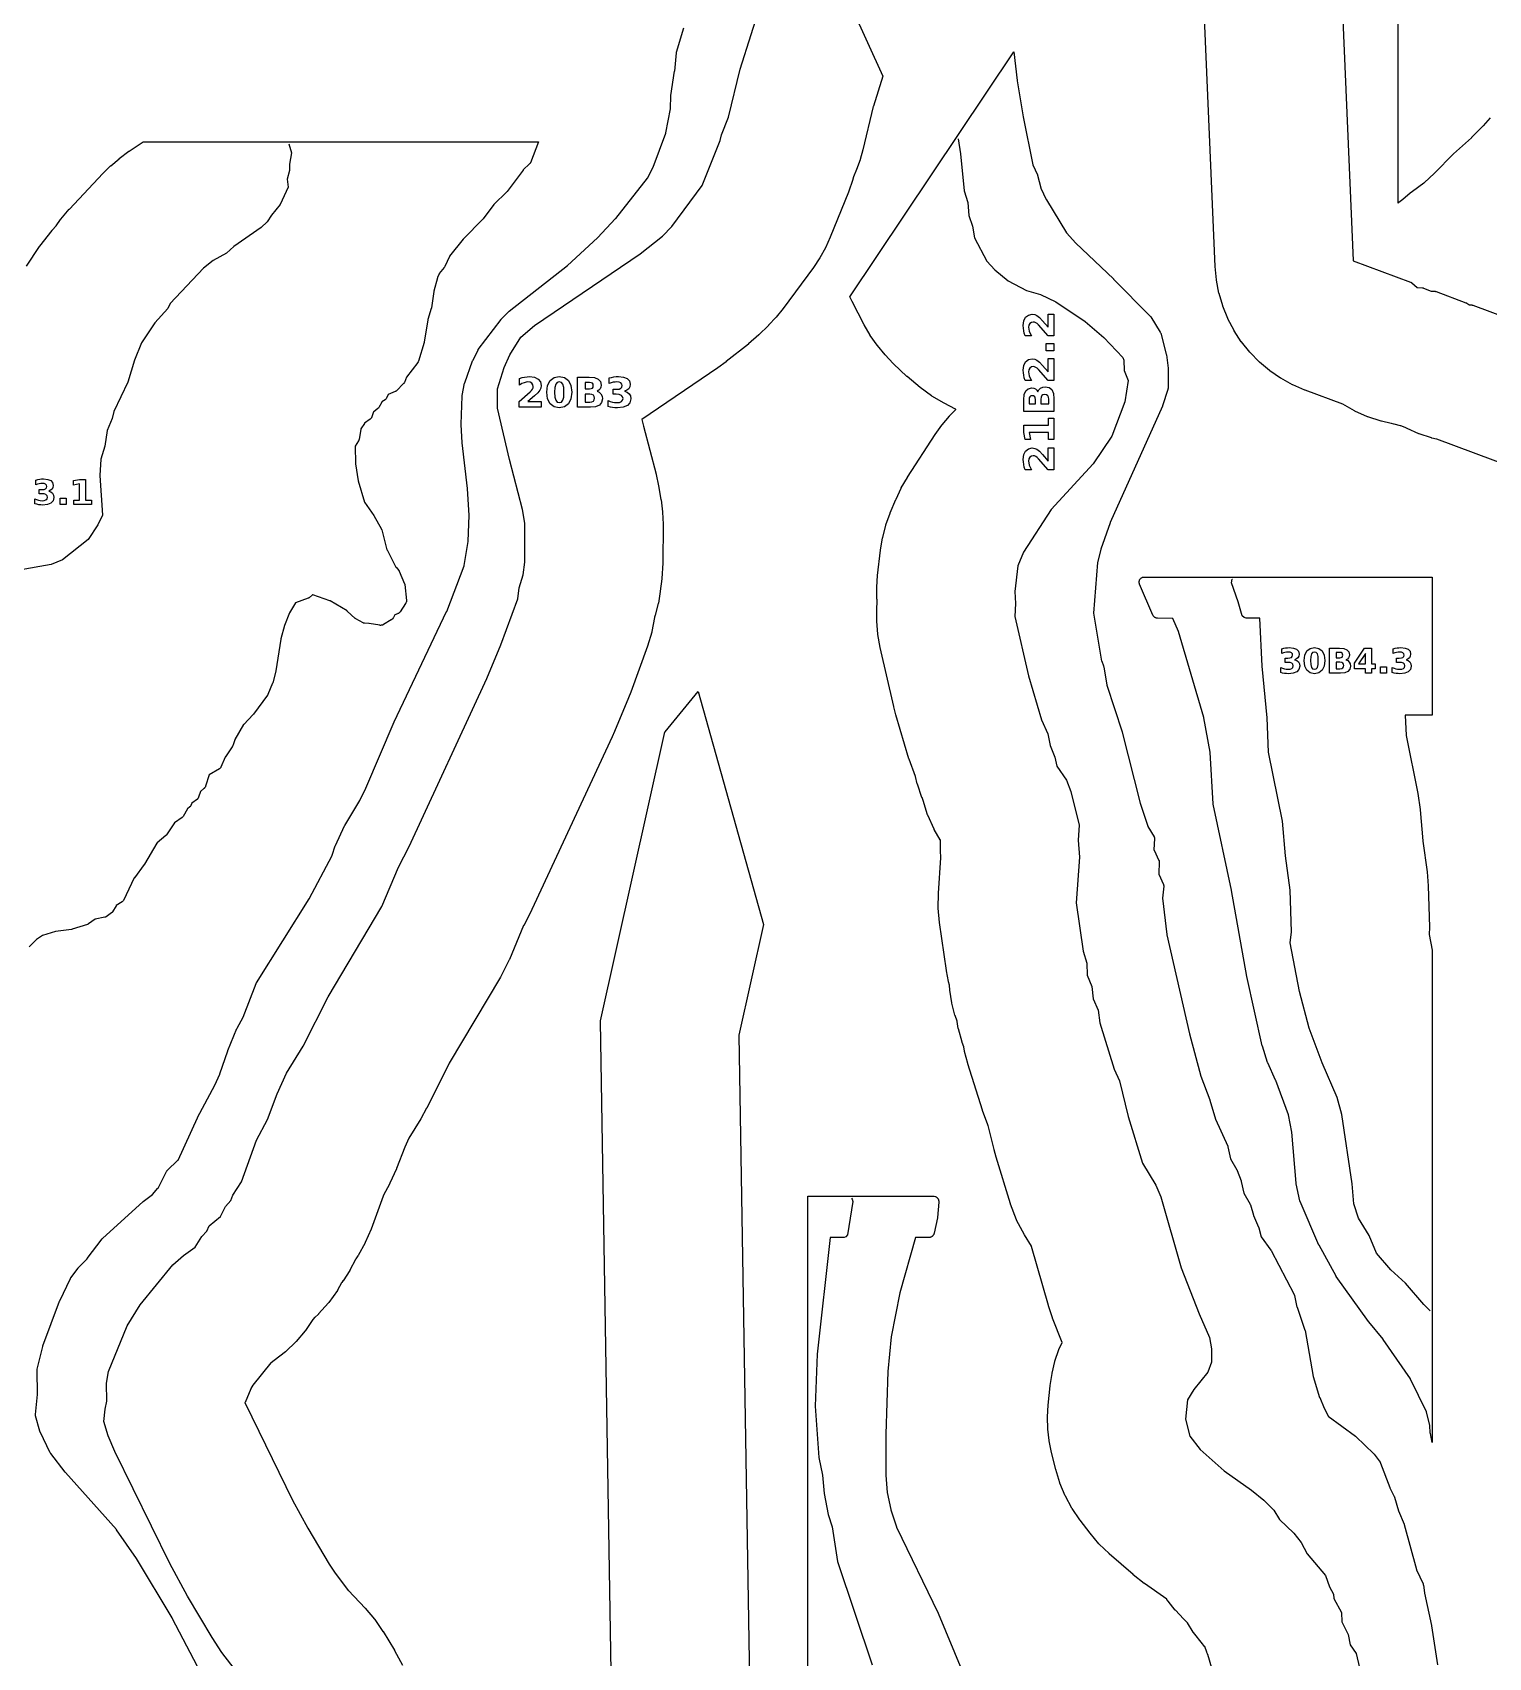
# Model space of a CAD drawing. Header units: millimetres. Extents: x 0 to 841, y 0 to 594.
# Drawn here: x 145.9 to 356.7, y 143.1 to 378.4 of the extents above; entities that cross this region are included whole.
import ezdxf

# ---------------------------------------------------------------- set-up
doc = ezdxf.new("R2010")
doc.units = ezdxf.units.MM
doc.layers.add('CUT', color=1, linetype='Continuous')
doc.layers.add('ENGRAVE', color=5, linetype='Continuous')

msp = doc.modelspace()

# ---------------------------------------------------------------- linework, layer by layer
at = {"layer": 'CUT'}
for points in [[(392.83, 303.26), (349.21, 319.51), (349.18, 319.52), (348.51, 319.67), (348.46, 319.68), (346.67, 320.28), (346.62, 320.3), (344.9, 321.06), (344.85, 321.09), (344.64, 321.21), (344.63, 321.21), (344.62, 321.22), (344.01, 321.44), (343.98, 321.45), (343.06, 321.66), (343.01, 321.67), (342.65, 321.79), (342.62, 321.8), (341.2, 322.11), (341.15, 322.12), (339.24, 322.74), (339.19, 322.76), (337.36, 323.57), (337.31, 323.6), (335.61, 324.57), (335.6, 324.58), (335.59, 324.58), (330.14, 326.61), (330.11, 326.62), (328.35, 327.38), (328.31, 327.4), (326.64, 328.32), (326.6, 328.34), (325.03, 329.42), (324.99, 329.45), (323.53, 330.67), (323.5, 330.7), (322.17, 332.06), (322.14, 332.1), (320.94, 333.58), (320.91, 333.62), (319.87, 335.22), (319.85, 335.26), (318.97, 336.94), (318.95, 336.99), (318.23, 338.75), (318.22, 338.8), (317.68, 340.62), (317.67, 340.67), (317.31, 342.54), (317.3, 342.59), (317.13, 344.5), (317.13, 344.52), (314.2, 413.16)], [(334.18, 414.01), (337.11, 345.37), (337.11, 345.36), (337.12, 345.35), (345.43, 342.26), (345.47, 342.24), (345.51, 342.22), (345.55, 342.19), (345.58, 342.16), (346.36, 341.48), (346.37, 341.47), (346.38, 341.47), (347.14, 341.42), (347.2, 341.42), (347.25, 341.41), (347.3, 341.39), (348.38, 340.96), (348.39, 340.96), (348.4, 340.96), (348.98, 340.92), (349.02, 340.91), (349.07, 340.9), (349.11, 340.89), (353.44, 339.27), (353.49, 339.25), (353.53, 339.23), (353.57, 339.21), (353.87, 338.99), (353.88, 338.98), (353.89, 338.98), (354.3, 338.94), (354.34, 338.93), (354.38, 338.92), (354.42, 338.91), (412.29, 317.35)], [(251.72, 410.05), (269, 372.06), (267.63, 367.72), (267.62, 367.7), (266.11, 361.43), (266.11, 361.42), (265.71, 360), (265.7, 359.96), (265.19, 358.58), (265.18, 358.57), (264.76, 357.52), (264.76, 357.51), (264.75, 357.5), (264.68, 357.18), (264.66, 357.13), (264.03, 355.3), (264.02, 355.28), (261.39, 348.76), (261.38, 348.74), (260.7, 347.24), (260.69, 347.21), (259.89, 345.78), (259.87, 345.75), (258.95, 344.39), (258.94, 344.37), (254.59, 338.45), (254.58, 338.44), (253.58, 337.19), (253.56, 337.16), (252.47, 336), (252.45, 335.99), (251.07, 334.64), (251.05, 334.62), (249.56, 333.3), (249.54, 333.29), (246.34, 330.74), (246.33, 330.72), (245.11, 329.83), (245.1, 329.82), (234.13, 322.36), (234.12, 322.35), (234.12, 322.34), (234.34, 321.4), (234.34, 321.39), (236.17, 314.42), (236.18, 314.4), (236.53, 312.77), (236.54, 312.74), (236.88, 310.76), (236.89, 310.74), (237.11, 309), (237.11, 308.95), (237.18, 307.2), (237.18, 307.17), (237.15, 301.57), (237.14, 301.54), (237, 299.31), (237, 299.28), (236.78, 297.48), (236.78, 297.46), (236.5, 295.75), (236.49, 295.71), (236.06, 294.04), (236.05, 294.02), (235.96, 293.73), (235.96, 293.7), (235.57, 291.63), (235.55, 291.58), (234.93, 289.53), (234.92, 289.51), (232.5, 282.88), (232.5, 282.87), (232.18, 282.06), (232.18, 282.05), (230.14, 277.16), (230.14, 277.15), (229.82, 276.42), (229.81, 276.41), (218.54, 252.11), (218.54, 252.1), (218.17, 251.37), (218.17, 251.36), (217, 249.08), (216.99, 249.06), (214.93, 244.13), (214.91, 244.1), (213.65, 241.6), (213.64, 241.57), (206.23, 229.15), (206.22, 229.13), (202.96, 222.63), (202.95, 222.62), (202.1, 221.09), (202.09, 221.07), (200.37, 218.28), (200.35, 218.26), (199.77, 216.98), (199.77, 216.97), (198.58, 213.86), (198.57, 213.84), (197.63, 211.76), (197.62, 211.73), (196.67, 209.91), (196.65, 209.88), (194.91, 205.11), (194.9, 205.09), (194.07, 203.15), (194.04, 203.1), (193.01, 201.26), (193, 201.24), (192.71, 200.79), (192.71, 200.78), (192.7, 200.77), (192.69, 200.73), (192.67, 200.69), (191.84, 199.14), (191.82, 199.1), (190.86, 197.62), (190.83, 197.59), (190.65, 197.36), (190.65, 197.35), (190.64, 197.34), (190.05, 196.27), (190.02, 196.22), (188.77, 194.48), (188.74, 194.43), (187.31, 192.83), (187.28, 192.79), (186.74, 192.31), (186.72, 192.29), (186.51, 192.05), (186.49, 192.02), (185.4, 190.42), (185.37, 190.37), (184.05, 188.82), (184.02, 188.78), (182.55, 187.37), (182.51, 187.34), (180.89, 186.08), (180.87, 186.07), (180.43, 185.76), (180.42, 185.75), (180.41, 185.74), (177.79, 182.51), (177.77, 182.48), (177.48, 182.01), (177.47, 182), (177.47, 181.99), (176.65, 179.97), (176.64, 179.96), (176.64, 179.95), (176.64, 179.94), (176.64, 179.92), (176.65, 179.91), (183.54, 165.85), (183.54, 165.84), (185.73, 161.8), (185.74, 161.79), (188.82, 156.58), (188.82, 156.57), (189.59, 155.41), (189.6, 155.4), (191.6, 152.78), (191.61, 152.76), (194.04, 150.21), (194.06, 150.19), (195.41, 148.61), (195.45, 148.57), (196.62, 146.85), (196.64, 146.83), (198.29, 144.13), (198.31, 144.1), (199.46, 141.93)], [(356.96, 366.06), (355.94, 364.9), (355.92, 364.88), (354.25, 363.19), (354.23, 363.17), (351.64, 360.85), (351.62, 360.84), (348.89, 358.03), (348.87, 358.01), (347.38, 356.63), (347.35, 356.6), (345.72, 355.39), (345.7, 355.37), (345.34, 355.13), (345.31, 355.11), (344.35, 354.26), (344.32, 354.23), (343.71, 353.78), (343.71, 353.78), (343.7, 353.77), (343.62, 353.69), (343.62, 399.24)], [(170.82, 139.71), (166.11, 148.78), (166.1, 148.79), (160.93, 157.41), (160.92, 157.42), (158.05, 161.57), (158.03, 161.59), (150.65, 169.88), (150.62, 169.9), (148.51, 172.62), (148.48, 172.66), (148.45, 172.71), (146.97, 175.75), (146.95, 175.79), (146.94, 175.83), (146.33, 178.08), (146.32, 178.12), (146.32, 178.16), (146.32, 178.21), (146.32, 178.26), (146.6, 181.13), (146.6, 181.16), (146.55, 184.68), (146.55, 184.72), (146.56, 184.76), (146.57, 184.81), (147.38, 188.12), (147.39, 188.18), (149.81, 194.69), (149.83, 194.73), (151.38, 197.96), (151.4, 198.01), (151.43, 198.05), (152.47, 199.44), (152.51, 199.48), (153.79, 200.82), (153.81, 200.84), (155.97, 203.72), (156, 203.76), (156.04, 203.79), (161.83, 209.06), (161.88, 209.09), (163.25, 210.1), (163.26, 210.11), (163.27, 210.12), (164.04, 211.02), (164.05, 211.03), (164.06, 211.04), (165.29, 213.45), (165.32, 213.49), (165.35, 213.54), (165.38, 213.58), (166.94, 215.09), (166.94, 215.1), (166.95, 215.11), (169.75, 221.22), (169.77, 221.25), (172.29, 225.95), (172.3, 225.97), (173.01, 227.56), (173.02, 227.58), (174.16, 230.94), (174.17, 230.97), (175.48, 234.14), (175.5, 234.19), (176.38, 235.78), (176.39, 235.81), (178.25, 240.68), (178.27, 240.72), (178.29, 240.76), (185.92, 252.94), (185.93, 252.95), (189.26, 259.23), (189.26, 259.24), (189.26, 259.25), (189.72, 260.59), (189.74, 260.64), (191.07, 263.52), (191.09, 263.57), (193.26, 267.17), (193.27, 267.19), (194.13, 268.96), (194.13, 268.97), (198.25, 278.55), (198.26, 278.57), (205.84, 294.55), (205.85, 294.57), (208.36, 301.17), (208.36, 301.18), (208.36, 301.2), (208.95, 304.7), (208.95, 304.73), (209.11, 308.46), (209.11, 308.49), (208.85, 312.33), (208.85, 312.34), (208.09, 318.96), (208.09, 318.99), (207.95, 321.64), (207.95, 321.68), (208.07, 325.73), (208.07, 325.77), (208.08, 325.81), (208.44, 327.61), (208.44, 327.64), (208.46, 327.68), (209.6, 330.84), (209.63, 330.9), (210.39, 332.41), (210.41, 332.45), (210.43, 332.48), (213.72, 336.86), (213.76, 336.9), (214.83, 338.01), (214.88, 338.06), (223.34, 344.66), (223.35, 344.67), (227.68, 348.67), (227.7, 348.68), (230.3, 351.46), (230.32, 351.47), (234.92, 357.29), (234.93, 357.3), (234.94, 357.31), (235.75, 358.89), (235.76, 358.92), (237.6, 363.83), (237.6, 363.84), (237.6, 363.85), (238.28, 367.36), (238.28, 367.37), (238.28, 367.38), (238.3, 369.22), (238.3, 369.25), (238.31, 369.29), (238.86, 372.79), (238.87, 372.81), (239.11, 375.46), (239.12, 375.51), (239.13, 375.56), (240.19, 379.08)], [(316.64, 141.51), (316.04, 143.51), (316.02, 143.56), (316.02, 143.58), (316.02, 143.59), (316.01, 143.6), (315.92, 143.8), (315.9, 143.85), (315.61, 144.64), (315.6, 144.65), (315.6, 144.66), (315.28, 145.02), (315.27, 145.04), (313.99, 146.7), (313.96, 146.74), (313.13, 148.09), (313.13, 148.1), (313.12, 148.1), (312.54, 148.67), (312.53, 148.68), (311.37, 149.9), (311.34, 149.93), (310.3, 151.24), (310.27, 151.28), (310.14, 151.48), (310.13, 151.49), (310.12, 151.49), (306.88, 153.79), (306.86, 153.8), (305.27, 155.05), (305.25, 155.07), (301.78, 158.1), (301.76, 158.12), (300.34, 159.49), (300.3, 159.53), (299.03, 161.05), (299.01, 161.06), (297.56, 162.97), (297.54, 162.99), (296.42, 164.64), (296.39, 164.69), (295.44, 166.43), (295.42, 166.48), (294.65, 168.31), (294.63, 168.36), (294.05, 170.27), (294.05, 170.3), (293.44, 172.75), (293.43, 172.77), (293.1, 174.43), (293.09, 174.47), (292.9, 176.14), (292.9, 176.19), (292.85, 177.87), (292.85, 177.91), (292.95, 179.6), (292.95, 179.62), (293.24, 182.41), (293.24, 182.44), (293.5, 184.19), (293.51, 184.23), (293.92, 185.94), (293.93, 185.98), (294.5, 187.65), (294.51, 187.69), (294.95, 188.67), (294.95, 188.68), (294.95, 188.69), (293.57, 192.23), (293.56, 192.25), (292.98, 194), (292.97, 194.02), (290.52, 202.6), (290.52, 202.61), (290.51, 202.62), (289.52, 204.26), (289.5, 204.29), (288.38, 206.42), (288.36, 206.47), (287.51, 208.72), (287.5, 208.75), (285.42, 215.5), (285.41, 215.51), (285.11, 216.61), (285.1, 216.62), (284.25, 220.09), (284.24, 220.1), (284.24, 220.11), (284.21, 220.18), (284.2, 220.21), (283.42, 222.29), (283.41, 222.32), (281.31, 229.04), (281.31, 229.07), (280.84, 230.84), (280.83, 230.89), (280.73, 231.49), (280.73, 231.5), (280.73, 231.52), (280.49, 232.12), (280.48, 232.17), (279.95, 234.09), (279.93, 234.14), (279.76, 235.19), (279.75, 235.21), (279.75, 235.22), (279.46, 236.04), (279.45, 236.08), (279, 237.85), (278.99, 237.89), (278.71, 239.69), (278.7, 239.74), (278.66, 240.38), (278.66, 240.39), (278.66, 240.41), (278.52, 240.94), (278.51, 240.98), (278.22, 242.52), (278.22, 242.54), (277.22, 249.51), (277.21, 249.53), (277.03, 251.6), (277.02, 251.65), (277.06, 253.73), (277.06, 253.75), (277.41, 258.87), (277.41, 258.91), (277.33, 259.9), (277.33, 259.93), (277.33, 261.46), (277.33, 261.48), (277.32, 261.49), (276.44, 262.98), (276.42, 263.03), (275.51, 265.07), (275.49, 265.12), (274.86, 267.16), (274.85, 267.18), (274.68, 267.59), (274.67, 267.62), (274, 269.56), (273.99, 269.61), (273.75, 270.63), (273.74, 270.66), (272.8, 273.16), (272.79, 273.19), (270.9, 279.58), (270.9, 279.59), (270.59, 280.75), (270.59, 280.77), (268.61, 289.34), (268.61, 289.36), (268.27, 291.23), (268.27, 291.28), (268.11, 293.15), (268.11, 293.2), (268.14, 295.1), (268.14, 295.12), (268.18, 295.77), (268.18, 295.8), (268.16, 296.29), (268.15, 296.32), (268.13, 298.01), (268.13, 298.05), (268.25, 299.74), (268.25, 299.76), (268.67, 303.41), (268.68, 303.43), (268.97, 305.24), (268.98, 305.28), (269.44, 307.04), (269.45, 307.09), (270.07, 308.81), (270.08, 308.83), (270.9, 310.79), (270.91, 310.81), (271.66, 312.41), (271.68, 312.45), (272.57, 313.97), (272.58, 313.99), (276.58, 320.17), (276.59, 320.19), (277.56, 321.55), (277.58, 321.58), (278.66, 322.85), (278.67, 322.87), (279.55, 323.82), (279.55, 323.83), (279.54, 323.83), (277.89, 324.7), (277.87, 324.71), (276.11, 325.75), (276.07, 325.78), (274.43, 326.99), (274.41, 327.01), (272.51, 328.57), (272.49, 328.59), (270.54, 330.44), (270.52, 330.46), (269.35, 331.72), (269.33, 331.74), (268.21, 333.07), (268.18, 333.11), (267.19, 334.52), (267.17, 334.56), (266.29, 336.07), (266.28, 336.09), (264.55, 339.43), (264.54, 339.46), (264.22, 340.14), (287.96, 375.58), (288.46, 371.43), (288.46, 371.43), (288.46, 371.42), (289.3, 366.19), (289.31, 366.18), (290.73, 359.26), (290.74, 359.25), (290.74, 359.24), (291.38, 357.81), (291.4, 357.77), (291.41, 357.73), (291.89, 355.89), (291.9, 355.88), (291.9, 355.87), (292.66, 354.22), (292.68, 354.19), (295.59, 349.41), (295.6, 349.4), (295.6, 349.39), (296.94, 347.89), (296.96, 347.87), (302.38, 342.71), (302.39, 342.7), (307.73, 337.34), (307.77, 337.29), (307.8, 337.24), (309.18, 334.98), (309.21, 334.93), (309.23, 334.89), (309.24, 334.84), (310.04, 331.8), (310.06, 331.74), (310.31, 329.81), (310.31, 329.75), (310.3, 326.85), (310.29, 326.8), (310.28, 326.75), (310.27, 326.7), (309.5, 324.34), (309.48, 324.29), (301.94, 307.43), (301.94, 307.41), (300.56, 303.56), (300.55, 303.53), (300.09, 301.66), (300.08, 301.65), (300.08, 301.64), (299.49, 294.32), (299.49, 294.31), (299.49, 294.3), (300.68, 287.37), (300.69, 287.36), (300.69, 287.35), (300.96, 286.66), (300.97, 286.61), (300.98, 286.56), (301.43, 283.89), (301.43, 283.88), (301.44, 283.87), (303.66, 277.1), (303.67, 277.07), (306.27, 266.81), (306.27, 266.79), (307.38, 263.45), (307.39, 263.43), (307.39, 263.42), (308.27, 261.94), (308.29, 261.89), (308.31, 261.85), (308.33, 261.8), (308.34, 261.76), (308.34, 261.71), (308.34, 261.66), (308.26, 260.01), (308.26, 260), (308.27, 259.99), (308.98, 258.51), (309, 258.47), (309.01, 258.42), (309.02, 258.37), (309.03, 258.33), (309.03, 258.28), (308.97, 256.55), (308.97, 256.54), (308.97, 256.52), (309.63, 254.99), (309.65, 254.94), (309.66, 254.9), (309.67, 254.85), (309.67, 254.8), (309.67, 254.75), (309.52, 253.03), (309.52, 253.02), (309.52, 253.01), (310.13, 247.75), (310.13, 247.72), (313.39, 233.39), (313.39, 233.38), (315.04, 227.26), (315.05, 227.24), (316.36, 223.81), (316.37, 223.77), (317.18, 221.05), (317.19, 221.02), (318.94, 217.12), (318.96, 217.07), (318.98, 217.01), (319.32, 215.29), (319.32, 215.28), (319.32, 215.27), (320.27, 213.69), (320.29, 213.65), (320.31, 213.61), (320.89, 212.08), (320.9, 212.04), (320.91, 212.01), (321.26, 210.33), (321.26, 210.31), (321.27, 210.3), (322.18, 208.72), (322.2, 208.66), (322.22, 208.61), (322.65, 207.12), (322.67, 207.08), (323.42, 205.37), (323.43, 205.34), (323.45, 205.3), (323.78, 203.99), (323.79, 203.98), (323.79, 203.97), (325.19, 202.06), (325.21, 202.03), (325.23, 202), (328.55, 195.64), (328.57, 195.6), (328.59, 195.55), (328.6, 195.51), (328.97, 193.81), (328.98, 193.78), (330.12, 190.48), (330.13, 190.44), (330.14, 190.4), (331.32, 183.78), (331.33, 183.75), (332.25, 180.73), (332.26, 180.7), (332.92, 179.19), (332.92, 179.18), (333.48, 178.05), (333.49, 178.04), (333.5, 178.03), (337.44, 175.1), (337.49, 175.06), (340.1, 172.57), (340.13, 172.54), (340.16, 172.5), (341, 171.35), (341.02, 171.31), (341.04, 171.27), (341.06, 171.23), (342.4, 167.68), (342.41, 167.65), (343.06, 166.39), (343.08, 166.35), (343.1, 166.3), (343.68, 164.32), (343.69, 164.3), (344.48, 162.38), (344.5, 162.32), (346.27, 155.8), (346.27, 155.79), (346.28, 155.78), (347.23, 153.71), (347.25, 153.66), (347.26, 153.61), (347.27, 153.56), (347.41, 152.41), (347.42, 152.38), (348.46, 147.69), (348.47, 147.66), (349.33, 142.01)], [(145, 344.57), (146.9, 347.43), (146.93, 347.46), (148.71, 349.75), (148.73, 349.78), (149.28, 350.39), (149.3, 350.42), (149.94, 351.34), (149.97, 351.37), (151.21, 352.82), (151.22, 352.84), (156.04, 357.97), (156.05, 357.98), (157.18, 359.09), (157.21, 359.11), (158.42, 360.12), (158.43, 360.14), (159.83, 361.22), (159.86, 361.24), (161.88, 362.56), (219.15, 362.56), (217.97, 359.55), (217.97, 359.55), (217.95, 359.51), (217.93, 359.47), (217.91, 359.43), (217.88, 359.4), (217.85, 359.37), (216.91, 358.49), (216.9, 358.48), (216.9, 358.47), (214.6, 355.38), (214.57, 355.35), (214.55, 355.33), (212.67, 353.49), (212.66, 353.48), (212.66, 353.47), (211.12, 351.42), (211.08, 351.37), (208.28, 348.5), (208.26, 348.48), (206.28, 345.99), (206.27, 345.98), (206.26, 345.97), (205.56, 344.49), (205.53, 344.43), (205.5, 344.39), (204.78, 343.49), (204.77, 343.48), (204.76, 343.46), (204.51, 342.91), (204.5, 342.9), (204.5, 342.89), (204, 340.93), (203.99, 340.9), (203.64, 338.52), (203.63, 338.48), (203.62, 338.44), (203.11, 336.83), (203.11, 336.82), (203.1, 336.81), (202.6, 333.56), (202.58, 333.5), (201.76, 330.78), (201.74, 330.74), (201.73, 330.69), (201.7, 330.66), (201.68, 330.62), (200.04, 328.49), (200.04, 328.48), (200.03, 328.47), (199.72, 327.72), (199.7, 327.67), (199.68, 327.63), (199.65, 327.59), (199.61, 327.55), (198.57, 326.51), (198.53, 326.48), (198.49, 326.45), (198.45, 326.42), (198.4, 326.4), (197.38, 325.98), (197.37, 325.98), (197.36, 325.97), (197.13, 325.44), (197.11, 325.39), (197.08, 325.35), (197.05, 325.31), (197.02, 325.28), (196.98, 325.25), (196.94, 325.22), (196.46, 324.91), (196.45, 324.9), (196.44, 324.89), (196.02, 324.1), (195.99, 324.06), (195.96, 324.02), (195.92, 323.98), (195.88, 323.95), (195.28, 323.49), (195.27, 323.48), (195.27, 323.47), (194.94, 322.62), (194.92, 322.58), (194.9, 322.54), (194.87, 322.5), (194.84, 322.46), (194.8, 322.43), (194.76, 322.4), (193.96, 321.82), (193.95, 321.81), (193.94, 321.8), (193.44, 320.99), (193.43, 320.98), (193.43, 320.97), (193.16, 319.46), (193.15, 319.42), (193.14, 319.37), (193.12, 319.33), (193.1, 319.29), (192.61, 318.49), (192.61, 318.48), (192.61, 318.47), (192.66, 315.97), (192.66, 315.94), (193.01, 313.49), (193.01, 313.48), (193.01, 313.47), (193.95, 310.4), (193.95, 310.38), (193.96, 310.37), (195.28, 308.47), (195.3, 308.43), (196.4, 306.49), (196.42, 306.45), (196.43, 306.41), (196.45, 306.37), (197.2, 303.49), (197.21, 303.48), (197.21, 303.47), (198.5, 300.99), (198.51, 300.98), (198.52, 300.97), (198.91, 300.5), (198.94, 300.46), (198.97, 300.42), (198.99, 300.37), (199.74, 298.58), (199.76, 298.53), (199.77, 298.49), (199.78, 298.44), (200.03, 296.15), (200.04, 296.1), (200.04, 296.05), (200.03, 296.01), (200.02, 295.96), (200, 295.91), (199.95, 295.8), (199.93, 295.75), (199.91, 295.71), (199.1, 294.5), (199.07, 294.46), (199.03, 294.42), (199, 294.39), (198.9, 294.31), (198.86, 294.28), (198.82, 294.26), (198.78, 294.24), (198.74, 294.22), (198.35, 294.09), (198.34, 294.09), (198.34, 294.07), (198.15, 293.66), (198.12, 293.61), (198.1, 293.57), (198.07, 293.53), (198.03, 293.5), (197.92, 293.39), (197.88, 293.35), (197.83, 293.33), (196.7, 292.65), (196.66, 292.62), (196.62, 292.61), (196.58, 292.59), (196.54, 292.58), (196.34, 292.55), (196.29, 292.54), (196.25, 292.54), (196.2, 292.54), (196.16, 292.55), (194.64, 292.82), (194.6, 292.83), (193.95, 292.86), (193.91, 292.86), (193.87, 292.87), (193.82, 292.88), (193.78, 292.9), (193.74, 292.91), (192.7, 293.47), (192.66, 293.5), (192.63, 293.52), (192.6, 293.55), (191.44, 294.62), (191.43, 294.62), (191.42, 294.63), (188.98, 296.1), (188.97, 296.1), (188.95, 296.11), (186.46, 296.96), (186.45, 296.97), (186.44, 296.96), (185.92, 296.54), (185.87, 296.51), (185.82, 296.48), (185.77, 296.46), (183.96, 295.81), (183.95, 295.8), (183.94, 295.79), (183.08, 294.36), (183.07, 294.35), (183.07, 294.34), (182.38, 292.54), (182.38, 292.52), (181.84, 290.58), (181.84, 290.55), (181.1, 285.97), (181.09, 285.93), (180.66, 284.24), (180.64, 284.18), (179.96, 282.54), (179.94, 282.49), (179.91, 282.44), (177.88, 279.67), (177.84, 279.62), (176.46, 278.19), (176.45, 278.19), (176.45, 278.18), (175.18, 275.99), (175.18, 275.98), (175.17, 275.97), (174.87, 275.09), (174.86, 275.05), (174.84, 275.01), (174.81, 274.97), (173.8, 273.49), (173.79, 273.48), (173.79, 273.47), (173.17, 272.02), (173.15, 271.97), (173.12, 271.93), (173.09, 271.89), (173.05, 271.85), (173.01, 271.81), (172.97, 271.78), (171.46, 270.89), (171.45, 270.89), (171.45, 270.88), (170.95, 269.26), (170.94, 269.22), (170.92, 269.17), (170.89, 269.13), (170.8, 269.01), (170.77, 268.97), (170.74, 268.93), (170.7, 268.9), (170.19, 268.49), (170.18, 268.48), (170.18, 268.47), (169.92, 267.64), (169.9, 267.59), (169.88, 267.55), (169.85, 267.5), (169.82, 267.46), (169.79, 267.42), (169.75, 267.39), (168.96, 266.8), (168.95, 266.79), (168.95, 266.78), (168.8, 266.44), (168.78, 266.39), (168.76, 266.35), (168.73, 266.31), (168.7, 266.28), (168.66, 266.24), (168.34, 265.99), (168.33, 265.98), (168.33, 265.97), (167.68, 264.85), (167.65, 264.81), (167.61, 264.77), (167.57, 264.73), (167.53, 264.7), (166.46, 263.96), (166.45, 263.95), (166.44, 263.94), (165.27, 262.2), (165.24, 262.17), (165.21, 262.13), (165.18, 262.1), (163.92, 261.03), (163.91, 261.02), (163.9, 261.01), (162.09, 257.94), (162.06, 257.89), (160.63, 255.99), (160.63, 255.98), (160.62, 255.97), (159.03, 252.71), (159.01, 252.67), (158.99, 252.63), (158.96, 252.6), (158.93, 252.57), (158.89, 252.54), (158.86, 252.51), (157.99, 251.95), (157.98, 251.94), (157.98, 251.93), (157.47, 251.06), (157.44, 251.02), (157.4, 250.98), (157.37, 250.94), (157.32, 250.9), (156.53, 250.35), (156.49, 250.32), (156.44, 250.3), (156.39, 250.28), (156.34, 250.27), (154.95, 249.99), (154.94, 249.99), (154.93, 249.98), (153.97, 249.31), (153.93, 249.28), (153.89, 249.26), (153.84, 249.24), (151.62, 248.52), (151.58, 248.5), (151.53, 248.5), (149.22, 248.22), (149.21, 248.22), (149.2, 248.21), (147.32, 247.62), (147.31, 247.61), (147.31, 247.61), (146.46, 247.07), (146.45, 247.06), (146.44, 247.05), (145.4, 245.97)], [(258.12, 109.11), (258.12, 209.89), (276.29, 209.89), (276.29, 209.89), (276.34, 209.89), (276.39, 209.88), (276.43, 209.87), (276.63, 209.81), (276.68, 209.79), (276.72, 209.77), (276.76, 209.75), (276.8, 209.72), (276.84, 209.69), (276.87, 209.65), (276.96, 209.54), (277, 209.5), (277.02, 209.45), (277.05, 209.4), (277.06, 209.35), (277.07, 209.3), (277.1, 209.14), (277.11, 209.08), (277.11, 209.02), (276.93, 206.8), (276.92, 206.74), (276.44, 204.51), (276.43, 204.46), (276.41, 204.41), (276.39, 204.37), (276.37, 204.33), (276.26, 204.17), (276.23, 204.12), (276.19, 204.09), (276.15, 204.05), (276.1, 204.02), (276.06, 204), (275.95, 203.95), (275.9, 203.93), (275.85, 203.91), (275.8, 203.91), (275.75, 203.9), (273.73, 203.89), (273.72, 203.89), (273.71, 203.88), (271.48, 195.88), (271.47, 195.86), (270.19, 189.52), (270.19, 189.5), (269.72, 184.49), (269.72, 184.47), (269.45, 175.39), (269.45, 175.39), (269.44, 169.51), (269.44, 169.49), (269.62, 166.98), (269.62, 166.95), (270.14, 164.48), (270.15, 164.45), (270.98, 161.98), (270.99, 161.95), (277, 149.48), (277.01, 149.46), (282.83, 135.51)]]:
    msp.add_lwpolyline(points, dxfattribs=at)
for points in [[(348.28, 175.52), (348.27, 175.56), (348.27, 175.6), (348.23, 176.65), (348.23, 176.67), (348.23, 176.68), (347.71, 178.62), (347.7, 178.63), (347.7, 178.64), (345.43, 183.39), (345.43, 183.4), (345.42, 183.41), (341.46, 189.14), (341.45, 189.16), (339.35, 191.68), (339.33, 191.71), (334.66, 198.25), (334.63, 198.3), (332.16, 202.76), (332.14, 202.8), (329.41, 209.12), (329.39, 209.17), (329.38, 209.22), (328.86, 211.68), (328.85, 211.75), (328.23, 219.13), (328.23, 219.16), (327.74, 221.64), (327.73, 221.65), (327.73, 221.66), (325.89, 226.65), (325.88, 226.66), (324.73, 229.18), (324.71, 229.24), (323.96, 231.62), (323.95, 231.66), (321.7, 241.67), (321.7, 241.7), (319.5, 254.16), (319.49, 254.17), (316.83, 266.63), (316.82, 266.67), (316.82, 266.71), (316.39, 274.13), (316.39, 274.16), (315.5, 279.17), (315.49, 279.2), (311.8, 291.63), (311.79, 291.66), (311, 293.54), (310.99, 293.55), (310.98, 293.55), (308.77, 293.57), (308.72, 293.57), (308.67, 293.58), (308.63, 293.59), (308.52, 293.62), (308.47, 293.64), (308.42, 293.67), (308.38, 293.7), (308.33, 293.73), (308.23, 293.82), (308.19, 293.86), (308.16, 293.9), (308.13, 293.95), (308.1, 294), (306.18, 298.53), (306.16, 298.57), (306.15, 298.62), (306.14, 298.67), (306.13, 298.79), (306.13, 298.84), (306.13, 298.89), (306.14, 298.94), (306.15, 298.98), (306.18, 299.07), (306.19, 299.12), (306.21, 299.16), (306.24, 299.21), (306.27, 299.25), (306.33, 299.32), (306.36, 299.36), (306.4, 299.39), (306.44, 299.42), (306.48, 299.44), (306.54, 299.48), (306.58, 299.5), (306.63, 299.51), (306.68, 299.53), (306.73, 299.53), (306.77, 299.54), (348.55, 299.53), (348.55, 279.53), (344.66, 279.53), (344.65, 279.53), (344.65, 279.52), (344.77, 276.6), (344.77, 276.59), (344.77, 276.59), (346.48, 268.2), (346.49, 268.17), (346.82, 265.86), (346.82, 265.83), (347.2, 261.32), (347.2, 261.31), (347.8, 256.87), (347.8, 256.85), (347.97, 254.83), (347.97, 254.81), (348.16, 248.83), (348.16, 248.79), (348.12, 247.81), (348.12, 247.8), (348.12, 247.78), (348.55, 245.51), (348.55, 174.19), (348.28, 175.52)], [(228.13, 235.17), (228.13, 235.22), (228.14, 235.28), (237.38, 276.9), (237.39, 276.94), (237.41, 276.99), (237.43, 277.03), (237.45, 277.07), (237.48, 277.11), (242.26, 282.95), (251.72, 249.24), (248.16, 233.21), (248.16, 233.19), (248.16, 233.18), (251.72, 17.04), (231.81, 11.45), (228.13, 235.17)]]:
    msp.add_lwpolyline(points, close=True, dxfattribs=at)
at = {"layer": 'ENGRAVE'}
for points in [[(176.36, 139.77), (173.3, 143.8), (171.87, 145.95), (168.33, 151.94), (165.76, 156.67), (157.82, 172.89), (156.83, 175.17), (156.22, 177.26), (156.38, 179.02), (156.66, 180.21), (156.61, 182.77), (156.89, 184.46), (159.58, 191.09), (161.45, 194.12), (166.18, 199.95), (167.73, 201.29), (169.45, 202.48), (170.39, 204.03), (171.14, 204.82), (171.46, 205.58), (173.12, 206.92), (173.82, 208.37), (174.6, 209.27), (174.87, 210), (176.12, 211.97), (178.33, 218), (179.9, 221), (181.31, 224.69), (182.67, 227.7), (185.08, 231.6), (188.68, 238.76), (196.47, 251.82), (198.85, 257.52), (200.4, 260.53), (211.67, 284.83), (213.71, 289.73), (216.14, 296.38), (216.35, 297.99), (216.93, 299.86), (217.15, 301.69), (217.18, 307.32), (216.83, 309.32), (214.93, 316.58), (213.19, 324.02), (213.21, 326.8), (214.15, 329.91), (214.98, 331.74), (216.57, 334.29), (218.56, 335.96), (233.86, 346.36), (237.08, 348.93), (238.47, 350.3), (242.84, 356.23), (245.47, 362.77), (245.62, 363.56), (246.67, 366.12), (248.34, 373.07), (251.53, 383.19)], [(279.91, 363.02), (280.27, 360.81), (280.76, 355.47), (281.31, 353.78), (281.47, 351.92), (281.97, 350.36), (282.29, 348.66), (284.04, 345.3), (285.22, 344.01), (287.14, 342.43), (289.79, 341.04), (291.85, 340.48), (294.07, 339.38), (298.29, 336.54), (301.01, 334.22), (303.73, 331.32), (303.9, 330.94), (303.96, 329.43), (304.54, 328.01), (304.02, 324.92), (302.16, 319.93), (299.46, 315.93), (293.38, 309.32), (289.37, 303.12), (288.54, 301.14), (288.12, 297.47), (288.22, 295.73), (288.1, 293.84), (290.08, 285.25), (291.97, 278.84), (292.91, 276.82), (293.21, 275.12), (293.89, 273.43), (294.22, 272.14), (295.58, 270.11), (296.23, 268.49), (297.43, 263.62), (297.27, 261.43), (297.46, 258.97), (297.01, 252.37), (298.02, 245.38), (298.56, 243.63), (298.59, 241.87), (299.26, 240.24), (299.47, 238.44), (300.19, 236.82), (300.4, 235), (302.51, 228.25), (303.25, 226.57), (304.52, 221.41), (306.61, 214.64), (308.55, 211.45), (309.27, 209.79), (312.2, 199.5), (314.8, 192.83), (316.28, 189.42), (316.61, 187.77), (316.6, 185.84), (316.06, 184.41), (314.05, 181.87), (313.14, 180.4), (312.85, 177.58), (313.46, 175.1), (314.93, 173.17), (318.42, 170.12), (322.4, 167.31), (324.17, 165.87), (325.62, 164.4), (326.45, 163.04), (328.49, 161.06), (329.56, 159.7), (330.44, 158.07), (333.12, 154.96), (333.69, 153.3), (334.25, 152.25), (334.32, 151.63), (335.43, 149.59), (335.46, 148.25), (336.36, 146.4), (336.69, 144.89), (337.53, 143.65), (338.04, 141.55)], [(182.97, 362.26), (183.4, 360.98), (183.08, 359.35), (183.09, 358.44), (182.75, 357.18), (182.91, 355.98), (181.76, 353.51), (180.48, 351.95), (179.86, 350.96), (178.99, 350.15), (175.04, 347.43), (173.95, 346.44), (172.05, 345.38), (170.63, 344.28), (165.79, 339.14), (165.45, 338.45), (163.57, 336.36), (161.64, 333.48), (160.67, 330.97), (159.69, 327.74), (157.65, 323.5), (157.41, 322.52), (156.67, 320.76), (156.34, 318.48), (155.78, 316.63), (155.65, 314.26), (156, 308.52), (155.35, 307.08), (153.92, 304.97), (150.24, 302.05), (148.57, 301.36), (143.95, 300.55)], [(348.25, 193.26), (347.36, 194.18), (344.68, 197.28), (342.58, 199.2), (340.49, 201.64), (339.43, 204.17), (337.89, 206.67), (337.19, 208.77), (336.95, 211.68), (335.45, 221.69), (334.8, 224.17), (332.61, 229.19), (330.74, 234.2), (329.34, 239.51), (328, 246.55), (328.17, 248.18), (327.98, 254.19), (327.31, 259.15), (326.89, 264.19), (324.86, 274.17), (324.65, 279.16), (323.94, 286.65), (323.57, 293.57), (321.61, 293.57), (321.32, 293.66), (321.05, 293.92), (320.47, 295.94), (319.49, 298.71), (319.6, 299.22), (319.62, 299.24)], [(264.46, 209.59), (264.57, 209.45), (264.64, 209.1), (263.9, 204.28), (263.65, 204.01), (263.38, 203.9), (261.39, 203.89), (259.48, 187), (259.2, 179.47), (259.72, 172.02), (260.25, 169.45), (260.49, 166.83), (261.09, 163.76), (261.69, 161.99), (262.42, 156.99), (267.46, 141.98)]]:
    msp.add_lwpolyline(points, dxfattribs=at)
for points in [[(292.96, 335.71), (292.96, 337.63), (293.78, 337.63), (293.78, 334.45), (292.96, 334.45), (291.55, 336.05), (291.35, 336.24), (291.17, 336.37), (290.98, 336.44), (290.78, 336.47), (290.51, 336.42), (290.29, 336.26), (290.15, 336.02), (290.1, 335.71), (290.13, 335.44), (290.21, 335.14), (290.35, 334.81), (290.55, 334.47), (289.59, 334.47), (289.48, 334.84), (289.4, 335.22), (289.35, 335.59), (289.33, 335.95), (289.42, 336.65), (289.68, 337.17), (290.09, 337.49), (290.64, 337.6), (290.99, 337.56), (291.31, 337.42), (291.67, 337.13), (292.14, 336.64), (292.96, 335.71)], [(292.65, 332.31), (292.65, 333.37), (293.78, 333.37), (293.78, 332.31), (292.65, 332.31)], [(292.96, 329.25), (292.96, 331.18), (293.78, 331.18), (293.78, 328), (292.96, 328), (291.55, 329.6), (291.35, 329.78), (291.17, 329.91), (290.98, 329.99), (290.78, 330.02), (290.51, 329.96), (290.29, 329.81), (290.15, 329.57), (290.1, 329.26), (290.13, 328.98), (290.21, 328.68), (290.35, 328.36), (290.55, 328.01), (289.59, 328.01), (289.48, 328.39), (289.4, 328.76), (289.35, 329.13), (289.33, 329.49), (289.42, 330.19), (289.68, 330.71), (290.09, 331.04), (290.64, 331.15), (290.99, 331.1), (291.31, 330.97), (291.67, 330.68), (292.14, 330.19), (292.96, 329.25)], [(217.62, 324.94), (219.54, 324.94), (219.54, 324.12), (216.36, 324.12), (216.36, 324.94), (217.96, 326.35), (218.15, 326.55), (218.28, 326.73), (218.35, 326.92), (218.38, 327.12), (218.33, 327.39), (218.17, 327.61), (217.93, 327.75), (217.62, 327.8), (217.35, 327.77), (217.05, 327.69), (216.72, 327.55), (216.38, 327.35), (216.38, 328.31), (216.76, 328.42), (217.13, 328.5), (217.5, 328.55), (217.86, 328.57), (218.56, 328.48), (219.08, 328.22), (219.41, 327.81), (219.51, 327.26), (219.47, 326.91), (219.33, 326.59), (219.04, 326.23), (218.55, 325.77), (217.62, 324.94)], [(223.95, 326.3), (223.84, 325.34), (223.48, 324.62), (222.92, 324.18), (222.15, 324.03), (221.39, 324.18), (220.82, 324.62), (220.47, 325.34), (220.35, 326.3), (220.47, 327.26), (220.82, 327.98), (221.39, 328.42), (222.15, 328.57), (222.92, 328.42), (223.48, 327.98), (223.84, 327.26), (223.95, 326.3)], [(222.82, 326.31), (222.79, 327.01), (222.67, 327.46), (222.46, 327.71), (222.15, 327.8), (221.84, 327.71), (221.64, 327.46), (221.52, 327.01), (221.48, 326.31), (221.52, 325.6), (221.64, 325.14), (221.84, 324.88), (222.15, 324.8), (222.46, 324.88), (222.67, 325.14), (222.79, 325.6), (222.82, 326.31)], [(227.63, 326.46), (227.95, 326.31), (228.19, 326.07), (228.34, 325.75), (228.39, 325.37), (228.28, 324.82), (227.96, 324.43), (227.42, 324.19), (226.66, 324.12), (224.79, 324.12), (224.79, 328.49), (226.48, 328.49), (227.27, 328.42), (227.8, 328.21), (228.11, 327.86), (228.21, 327.33), (228.18, 327.04), (228.06, 326.79), (227.88, 326.59), (227.63, 326.46)], [(226.54, 326.8), (226.78, 326.83), (226.95, 326.91), (227.05, 327.06), (227.08, 327.26), (227.05, 327.46), (226.95, 327.6), (226.78, 327.69), (226.54, 327.72), (225.92, 327.72), (225.92, 326.8), (226.54, 326.8)], [(231.61, 326.47), (232, 326.32), (232.28, 326.08), (232.45, 325.76), (232.51, 325.36), (232.39, 324.79), (232.01, 324.37), (231.4, 324.12), (230.56, 324.03), (230.22, 324.04), (229.88, 324.09), (229.55, 324.15), (229.21, 324.25), (229.21, 325.12), (229.53, 324.98), (229.84, 324.88), (230.15, 324.82), (230.46, 324.8), (230.85, 324.84), (231.14, 324.95), (231.32, 325.14), (231.38, 325.4), (231.32, 325.66), (231.14, 325.85), (230.83, 325.97), (230.41, 326.01), (229.96, 326.01), (229.96, 326.73), (230.44, 326.73), (230.81, 326.77), (231.07, 326.87), (231.23, 327.03), (231.28, 327.27), (231.23, 327.49), (231.08, 327.66), (230.83, 327.76), (230.51, 327.8), (230.23, 327.78), (229.96, 327.74), (229.68, 327.66), (229.4, 327.56), (229.4, 328.38), (229.73, 328.46), (230.06, 328.52), (230.39, 328.56), (230.71, 328.57), (231.45, 328.5), (231.98, 328.29), (232.3, 327.94), (232.41, 327.45), (232.36, 327.1), (232.2, 326.82), (231.95, 326.61), (231.61, 326.47)], [(226.58, 324.88), (226.88, 324.92), (227.09, 325.03), (227.22, 325.21), (227.26, 325.46), (227.22, 325.71), (227.09, 325.89), (226.88, 325.99), (226.58, 326.03), (225.92, 326.03), (225.92, 324.88), (226.58, 324.88)], [(291.44, 326.34), (291.59, 326.66), (291.83, 326.9), (292.15, 327.05), (292.53, 327.1), (293.08, 327), (293.47, 326.68), (293.71, 326.14), (293.78, 325.37), (293.78, 323.5), (289.41, 323.5), (289.41, 325.2), (289.48, 325.98), (289.69, 326.52), (290.04, 326.82), (290.57, 326.93), (290.86, 326.89), (291.11, 326.78), (291.31, 326.59), (291.44, 326.34)], [(291.1, 325.25), (291.08, 325.49), (290.99, 325.66), (290.84, 325.76), (290.64, 325.8), (290.44, 325.76), (290.3, 325.66), (290.21, 325.49), (290.18, 325.25), (290.18, 324.63), (291.1, 324.63), (291.1, 325.25)], [(293.02, 325.29), (292.98, 325.59), (292.87, 325.8), (292.69, 325.93), (292.44, 325.98), (292.19, 325.93), (292.01, 325.81), (291.91, 325.59), (291.87, 325.29), (291.87, 324.63), (293.02, 324.63), (293.02, 325.29)], [(293.01, 319.48), (293.01, 320.48), (290.18, 320.48), (290.39, 319.45), (289.62, 319.45), (289.41, 320.47), (289.41, 321.54), (293.01, 321.54), (293.01, 322.54), (293.78, 322.54), (293.78, 319.48), (293.01, 319.48)], [(292.96, 316.33), (292.96, 318.26), (293.78, 318.26), (293.78, 315.08), (292.96, 315.08), (291.55, 316.67), (291.35, 316.86), (291.17, 316.99), (290.98, 317.07), (290.78, 317.09), (290.51, 317.04), (290.29, 316.89), (290.15, 316.65), (290.1, 316.34), (290.13, 316.06), (290.21, 315.76), (290.35, 315.44), (290.55, 315.09), (289.59, 315.09), (289.48, 315.47), (289.4, 315.84), (289.35, 316.21), (289.33, 316.57), (289.42, 317.27), (289.68, 317.79), (290.09, 318.12), (290.64, 318.23), (290.99, 318.18), (291.31, 318.04), (291.67, 317.76), (292.14, 317.27), (292.96, 316.33)], [(148.22, 312), (148.54, 311.87), (148.78, 311.67), (148.92, 311.4), (148.97, 311.07), (148.86, 310.59), (148.55, 310.25), (148.04, 310.03), (147.34, 309.96), (147.06, 309.98), (146.78, 310.01), (146.5, 310.07), (146.22, 310.15), (146.22, 310.87), (146.48, 310.75), (146.74, 310.67), (147, 310.62), (147.26, 310.6), (147.59, 310.64), (147.83, 310.73), (147.98, 310.89), (148.03, 311.1), (147.98, 311.32), (147.82, 311.48), (147.57, 311.58), (147.22, 311.61), (146.85, 311.61), (146.85, 312.22), (147.24, 312.22), (147.55, 312.24), (147.77, 312.33), (147.9, 312.47), (147.94, 312.66), (147.9, 312.85), (147.77, 312.99), (147.57, 313.08), (147.3, 313.1), (147.07, 313.09), (146.84, 313.05), (146.61, 312.99), (146.38, 312.9), (146.38, 313.59), (146.65, 313.66), (146.93, 313.71), (147.2, 313.74), (147.47, 313.75), (148.09, 313.69), (148.53, 313.51), (148.79, 313.22), (148.88, 312.81), (148.84, 312.52), (148.71, 312.29), (148.5, 312.11), (148.22, 312)], [(151.85, 310.68), (152.68, 310.68), (152.68, 313.04), (151.83, 312.86), (151.83, 313.5), (152.68, 313.68), (153.57, 313.68), (153.57, 310.68), (154.4, 310.68), (154.4, 310.04), (151.85, 310.04), (151.85, 310.68)], [(149.88, 310.98), (150.75, 310.98), (150.75, 310.04), (149.88, 310.04), (149.88, 310.98)], [(328.61, 287.57), (328.94, 287.44), (329.17, 287.24), (329.32, 286.98), (329.36, 286.64), (329.26, 286.17), (328.95, 285.82), (328.44, 285.61), (327.74, 285.54), (327.46, 285.55), (327.17, 285.58), (326.89, 285.64), (326.62, 285.72), (326.62, 286.44), (326.88, 286.33), (327.14, 286.24), (327.4, 286.19), (327.65, 286.18), (327.98, 286.21), (328.22, 286.31), (328.37, 286.46), (328.42, 286.68), (328.37, 286.9), (328.22, 287.06), (327.97, 287.15), (327.62, 287.18), (327.24, 287.18), (327.24, 287.79), (327.64, 287.79), (327.95, 287.82), (328.16, 287.9), (328.29, 288.04), (328.34, 288.24), (328.3, 288.42), (328.17, 288.56), (327.97, 288.65), (327.69, 288.68), (327.46, 288.66), (327.23, 288.63), (327, 288.56), (326.77, 288.48), (326.77, 289.16), (327.05, 289.23), (327.32, 289.28), (327.6, 289.31), (327.86, 289.32), (328.48, 289.26), (328.92, 289.09), (329.19, 288.79), (329.28, 288.38), (329.23, 288.09), (329.11, 287.86), (328.9, 287.69), (328.61, 287.57)], [(333, 287.43), (332.9, 286.63), (332.61, 286.03), (332.14, 285.66), (331.5, 285.54), (330.86, 285.66), (330.39, 286.03), (330.1, 286.63), (330, 287.43), (330.1, 288.23), (330.39, 288.83), (330.86, 289.2), (331.5, 289.32), (332.14, 289.2), (332.61, 288.83), (332.9, 288.23), (333, 287.43)], [(332.06, 287.44), (332.03, 288.02), (331.93, 288.4), (331.76, 288.61), (331.5, 288.68), (331.24, 288.61), (331.07, 288.4), (330.97, 288.02), (330.94, 287.44), (330.97, 286.85), (331.07, 286.46), (331.24, 286.25), (331.5, 286.18), (331.76, 286.25), (331.93, 286.46), (332.03, 286.85), (332.06, 287.44)], [(336.06, 287.56), (336.33, 287.43), (336.53, 287.23), (336.66, 286.97), (336.7, 286.65), (336.61, 286.19), (336.34, 285.87), (335.89, 285.67), (335.26, 285.61), (333.7, 285.61), (333.7, 289.25), (335.11, 289.25), (335.76, 289.2), (336.21, 289.02), (336.47, 288.73), (336.55, 288.29), (336.52, 288.04), (336.43, 287.84), (336.27, 287.67), (336.06, 287.56)], [(335.16, 287.84), (335.35, 287.87), (335.5, 287.94), (335.58, 288.06), (335.61, 288.23), (335.58, 288.39), (335.5, 288.52), (335.35, 288.59), (335.16, 288.61), (334.64, 288.61), (334.64, 287.84), (335.16, 287.84)], [(335.19, 286.25), (335.44, 286.28), (335.62, 286.37), (335.72, 286.52), (335.76, 286.73), (335.72, 286.94), (335.62, 287.08), (335.44, 287.17), (335.19, 287.2), (334.64, 287.2), (334.64, 286.25), (335.19, 286.25)], [(338.73, 289.25), (339.78, 289.25), (339.78, 286.95), (340.3, 286.95), (340.3, 286.27), (339.78, 286.27), (339.78, 285.61), (338.89, 285.61), (338.89, 286.27), (337.28, 286.27), (337.28, 287.08), (338.73, 289.25)], [(338.89, 288.48), (337.86, 286.95), (338.89, 286.95), (338.89, 288.48)], [(344.76, 287.57), (345.08, 287.44), (345.32, 287.24), (345.46, 286.98), (345.51, 286.64), (345.41, 286.17), (345.09, 285.82), (344.58, 285.61), (343.88, 285.54), (343.6, 285.55), (343.32, 285.58), (343.04, 285.64), (342.76, 285.72), (342.76, 286.44), (343.03, 286.33), (343.29, 286.24), (343.54, 286.19), (343.8, 286.18), (344.13, 286.21), (344.37, 286.31), (344.52, 286.46), (344.57, 286.68), (344.52, 286.9), (344.37, 287.06), (344.11, 287.15), (343.76, 287.18), (343.39, 287.18), (343.39, 287.79), (343.78, 287.79), (344.09, 287.82), (344.31, 287.9), (344.44, 288.04), (344.48, 288.24), (344.44, 288.42), (344.32, 288.56), (344.11, 288.65), (343.84, 288.68), (343.61, 288.66), (343.38, 288.63), (343.15, 288.56), (342.92, 288.48), (342.92, 289.16), (343.2, 289.23), (343.47, 289.28), (343.74, 289.31), (344.01, 289.32), (344.63, 289.26), (345.07, 289.09), (345.34, 288.79), (345.42, 288.38), (345.38, 288.09), (345.26, 287.86), (345.05, 287.69), (344.76, 287.57)], [(341.04, 286.55), (341.92, 286.55), (341.92, 285.61), (341.04, 285.61), (341.04, 286.55)]]:
    msp.add_lwpolyline(points, close=True, dxfattribs=at)

doc.saveas('drawing.dxf')
